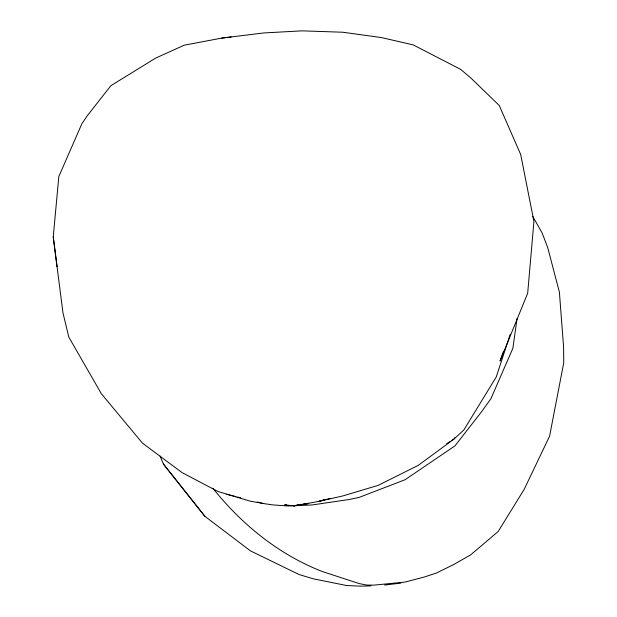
<?xml version="1.0" encoding="UTF-8"?>
<svg xmlns="http://www.w3.org/2000/svg" width="617" height="617" viewBox="0 0 617 617"><rect width="100%" height="100%" fill="white"/><g stroke="black" fill="none" stroke-linecap="round" stroke-linejoin="round"><path stroke-width="0.93" d="M57.049 266.714L53.247 236.882L58.823 176.531L81.868 123.755L87.144 115.927L110.875 85.678L155.723 58.06L184.198 45.188L221.819 38.092L263.906 32.94L302.168 30.85L342.867 32.238L381.522 37.583L413.259 44.918L460.644 69.366L470.948 78.074L499.261 105.515L520.694 154.512L533.929 221.457L527.682 293.214L500.04 361.038L503.541 351.181M517.1 318.326L512.866 348.297L490.939 398.659L481.846 411.369L454.976 445.86L405.138 479.702L359.256 497.364L349.477 499.454L312.071 504.968L288.471 506.009L272.853 504.907L263.729 503.603L250.001 501.104L217.948 491.479L182.046 472.591L142.442 443.122L101.365 393.769L68.803 337.075L62.965 312.858L53.247 236.882M510.174 334.406L496.23 377.002L463.83 429.995L454.058 439.011L418.318 465.334L378.182 485.355L342.944 495.906L318.657 501.444L293.993 505.847L284.684 504.86L286.496 504.883M455.053 437.376L454.058 439.011L451.621 440.553M446.754 443.638L450.001 441.579M324.966 499.485L318.657 501.444L330.542 498.312M300.34 504.297L293.993 505.847L308.701 503.549L299.245 504.783M221.819 38.092L231.198 36.966M384.669 585.039L400.811 583.127M371.041 585.895L360.806 586.15L346.623 585.533L313.39 578.839L299.044 574.52L250.502 550.904L204.852 516.29L163.397 464.03L160.096 456.056M226.694 494.294L235.949 496.623M237.684 497.055L240.584 497.788M257.25 501.976L263.729 503.603M163.397 464.03L204.852 516.29M213.019 488.147L214.068 489.721C242.782 525.314 279.47 554.837 322.298 571.519L359.194 583.574L366.544 585.039L373.948 585.132L405.168 582.047L424.357 577.003L436.52 572.992L454.035 564.385L470.732 554.822L498.189 531.476L524.165 489.366L549.593 436.18L563.753 362.727L563.576 346.8L559.395 292.119L547.672 247.479L542.189 233.095L532.803 216.467"/></g></svg>
